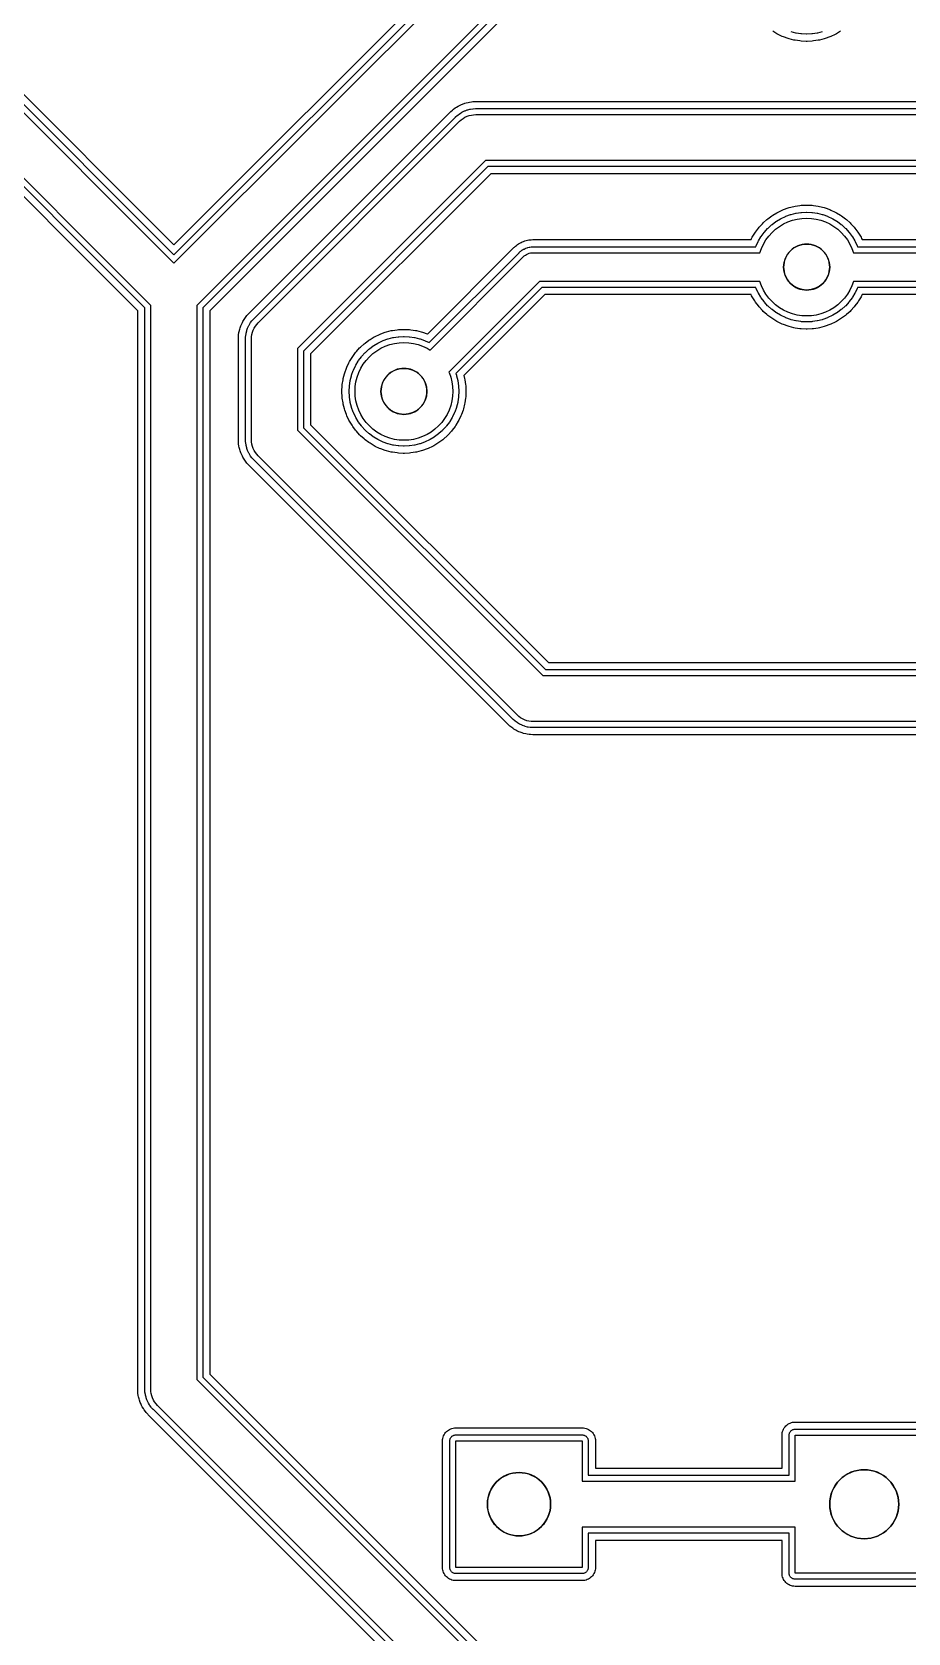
# Model space of a CAD drawing. Header units: millimetres. Extents: x -3 to 103, y -3 to 78.
# Drawn here: x 21.54 to 36.76, y 26.26 to 54.09 of the extents above; entities that cross this region are included whole.
import ezdxf

# ---------------------------------------------------------------- set-up
doc = ezdxf.new("R2010")
doc.units = ezdxf.units.MM
for name, color, linetype in [('COPPER', 1, 'Continuous'), ('DRILL_0p80mm', 5, 'Continuous'), ('DRILL_1p10mm', 5, 'Continuous'), ('DRILL_1p20mm', 5, 'Continuous'), ('ISO_PASS1', 2, 'Continuous'), ('ISO_PASS2', 6, 'Continuous')]:
    doc.layers.add(name, color=color, linetype=linetype)

msp = doc.modelspace()

# ---------------------------------------------------------------- linework, layer by layer
at = {"layer": 'COPPER'}
for points in [[(8.667, 54.087), (8.775, 53.967), (8.872, 53.837), (8.955, 53.698), (9.024, 53.551), (9.079, 53.4), (20.5, 53.4), (20.539, 53.398), (20.578, 53.392), (20.616, 53.383), (20.653, 53.37), (20.689, 53.353), (20.722, 53.333), (20.754, 53.309), (20.783, 53.283), (24, 50.066), (28.934, 55)], [(29.666, 54.6), (24.4, 49.334), (24.4, 30.666), (37.5, 17.566)], [(36.934, 17), (23.717, 30.217), (23.691, 30.246), (23.667, 30.278), (23.647, 30.311), (23.63, 30.347), (23.617, 30.384), (23.608, 30.422), (23.602, 30.461), (23.6, 30.5), (23.6, 49.334), (20.334, 52.6)], [(46.15, 42.1), (30.25, 42.1), (30.211, 42.102), (30.172, 42.108), (30.134, 42.117), (30.097, 42.13), (30.061, 42.147), (30.028, 42.167), (29.996, 42.191), (29.967, 42.217), (25.467, 46.717), (25.441, 46.746), (25.417, 46.778), (25.397, 46.811), (25.38, 46.847), (25.367, 46.884), (25.358, 46.922), (25.352, 46.961), (25.35, 47), (25.35, 48.75), (25.352, 48.789), (25.358, 48.828), (25.367, 48.866), (25.38, 48.903), (25.397, 48.939), (25.417, 48.972), (25.441, 49.004), (25.467, 49.033), (28.967, 52.533), (28.996, 52.559), (29.028, 52.583), (29.061, 52.603), (29.097, 52.62), (29.134, 52.633), (29.172, 52.642), (29.211, 52.648), (29.25, 52.65), (53.5, 52.65)], [(53.334, 51.85), (29.416, 51.85), (26.15, 48.584), (26.15, 47.166), (30.416, 42.9), (46.15, 42.9)], [(39.15, 49.75), (35.812, 49.75), (35.785, 49.675), (35.75, 49.599), (35.707, 49.528), (35.657, 49.461), (35.601, 49.399), (35.539, 49.343), (35.472, 49.293), (35.401, 49.25), (35.325, 49.215), (35.247, 49.187), (35.166, 49.166), (35.083, 49.154), (35, 49.15), (34.917, 49.154), (34.834, 49.166), (34.753, 49.187), (34.675, 49.215), (34.599, 49.25), (34.528, 49.293), (34.461, 49.343), (34.399, 49.399), (34.343, 49.461), (34.293, 49.528), (34.25, 49.599), (34.215, 49.675), (34.188, 49.75), (30.354, 49.75), (28.78, 48.176), (28.785, 48.165), (28.813, 48.087), (28.834, 48.006), (28.846, 47.923), (28.85, 47.84), (28.846, 47.757), (28.834, 47.674), (28.813, 47.593), (28.785, 47.515), (28.75, 47.439), (28.707, 47.368), (28.657, 47.301), (28.601, 47.239), (28.539, 47.183), (28.472, 47.133), (28.401, 47.09), (28.325, 47.055), (28.247, 47.027), (28.166, 47.006), (28.083, 46.994), (28, 46.99), (27.917, 46.994), (27.834, 47.006), (27.753, 47.027), (27.675, 47.055), (27.599, 47.09), (27.528, 47.133), (27.461, 47.183), (27.399, 47.239), (27.343, 47.301), (27.293, 47.368), (27.25, 47.439), (27.215, 47.515), (27.187, 47.593), (27.166, 47.674), (27.154, 47.757), (27.15, 47.84), (27.154, 47.923), (27.166, 48.006), (27.187, 48.087), (27.215, 48.165), (27.25, 48.241), (27.293, 48.312), (27.343, 48.379), (27.399, 48.441), (27.461, 48.497), (27.528, 48.547), (27.599, 48.59), (27.675, 48.625), (27.753, 48.653), (27.834, 48.674), (27.917, 48.686), (28, 48.69), (28.083, 48.686), (28.166, 48.674), (28.247, 48.653), (28.325, 48.625), (28.401, 48.59), (28.454, 48.558), (30.073, 50.177), (30.091, 50.193), (30.111, 50.208), (30.132, 50.22), (30.154, 50.231), (30.177, 50.239), (30.201, 50.245), (30.225, 50.249), (30.25, 50.25), (34.188, 50.25), (34.215, 50.325), (34.25, 50.401), (34.293, 50.472), (34.343, 50.539), (34.399, 50.601), (34.461, 50.657), (34.528, 50.707), (34.599, 50.75), (34.675, 50.785), (34.753, 50.813), (34.834, 50.834), (34.917, 50.846), (35, 50.85), (35.083, 50.846), (35.166, 50.834), (35.247, 50.813), (35.325, 50.785), (35.401, 50.75), (35.472, 50.707), (35.539, 50.657), (35.601, 50.601), (35.657, 50.539), (35.707, 50.472), (35.75, 50.401), (35.785, 50.325), (35.812, 50.25), (39.15, 50.25)], [(37.2, 27.3), (34.8, 27.3), (34.8, 28.1), (31.1, 28.1), (31.1, 27.4), (28.9, 27.4), (28.9, 29.6), (31.1, 29.6), (31.1, 28.9), (34.8, 28.9), (34.8, 29.7), (37.2, 29.7)]]:
    msp.add_lwpolyline(points, dxfattribs=at)
for points in [[(34.667, 50.222), (34.647, 50.189), (34.63, 50.153), (34.617, 50.116), (34.608, 50.078), (34.602, 50.039), (34.6, 50), (34.602, 49.961), (34.608, 49.922), (34.617, 49.884), (34.63, 49.847), (34.647, 49.811), (34.667, 49.778), (34.691, 49.746), (34.717, 49.717), (34.746, 49.691), (34.778, 49.667), (34.811, 49.647), (34.847, 49.63), (34.884, 49.617), (34.922, 49.608), (34.961, 49.602), (35, 49.6), (35.039, 49.602), (35.078, 49.608), (35.116, 49.617), (35.153, 49.63), (35.189, 49.647), (35.222, 49.667), (35.254, 49.691), (35.283, 49.717), (35.309, 49.746), (35.333, 49.778), (35.353, 49.811), (35.37, 49.847), (35.383, 49.884), (35.392, 49.922), (35.398, 49.961), (35.4, 50), (35.398, 50.039), (35.392, 50.078), (35.383, 50.116), (35.37, 50.153), (35.353, 50.189), (35.333, 50.222), (35.309, 50.254), (35.283, 50.283), (35.254, 50.309), (35.222, 50.333), (35.189, 50.353), (35.153, 50.37), (35.116, 50.383), (35.078, 50.392), (35.039, 50.398), (35, 50.4), (34.961, 50.398), (34.922, 50.392), (34.884, 50.383), (34.847, 50.37), (34.811, 50.353), (34.778, 50.333), (34.746, 50.309), (34.717, 50.283), (34.691, 50.254)], [(27.667, 48.062), (27.647, 48.029), (27.63, 47.993), (27.617, 47.956), (27.608, 47.918), (27.602, 47.879), (27.6, 47.84), (27.602, 47.801), (27.608, 47.762), (27.617, 47.724), (27.63, 47.687), (27.647, 47.651), (27.667, 47.618), (27.691, 47.586), (27.717, 47.557), (27.746, 47.531), (27.778, 47.507), (27.811, 47.487), (27.847, 47.47), (27.884, 47.457), (27.922, 47.448), (27.961, 47.442), (28, 47.44), (28.039, 47.442), (28.078, 47.448), (28.116, 47.457), (28.153, 47.47), (28.189, 47.487), (28.222, 47.507), (28.254, 47.531), (28.283, 47.557), (28.309, 47.586), (28.333, 47.618), (28.353, 47.651), (28.37, 47.687), (28.383, 47.724), (28.392, 47.762), (28.398, 47.801), (28.4, 47.84), (28.398, 47.879), (28.392, 47.918), (28.383, 47.956), (28.37, 47.993), (28.353, 48.029), (28.333, 48.062), (28.309, 48.094), (28.283, 48.123), (28.254, 48.149), (28.222, 48.173), (28.189, 48.193), (28.153, 48.21), (28.116, 48.223), (28.078, 48.232), (28.039, 48.238), (28, 48.24), (27.961, 48.238), (27.922, 48.232), (27.884, 48.223), (27.847, 48.21), (27.811, 48.193), (27.778, 48.173), (27.746, 48.149), (27.717, 48.123), (27.691, 48.094)], [(29.543, 28.806), (29.515, 28.759), (29.492, 28.71), (29.474, 28.66), (29.461, 28.607), (29.453, 28.554), (29.45, 28.5), (29.453, 28.446), (29.461, 28.393), (29.474, 28.34), (29.492, 28.29), (29.515, 28.241), (29.543, 28.194), (29.575, 28.151), (29.611, 28.111), (29.651, 28.075), (29.694, 28.043), (29.741, 28.015), (29.79, 27.992), (29.84, 27.974), (29.893, 27.961), (29.946, 27.953), (30, 27.95), (30.054, 27.953), (30.107, 27.961), (30.16, 27.974), (30.21, 27.992), (30.259, 28.015), (30.306, 28.043), (30.349, 28.075), (30.389, 28.111), (30.425, 28.151), (30.457, 28.194), (30.485, 28.241), (30.508, 28.29), (30.526, 28.34), (30.539, 28.393), (30.547, 28.446), (30.55, 28.5), (30.547, 28.554), (30.539, 28.607), (30.526, 28.66), (30.508, 28.71), (30.485, 28.759), (30.457, 28.806), (30.425, 28.849), (30.389, 28.889), (30.349, 28.925), (30.306, 28.957), (30.259, 28.985), (30.21, 29.008), (30.16, 29.026), (30.107, 29.039), (30.054, 29.047), (30, 29.05), (29.946, 29.047), (29.893, 29.039), (29.84, 29.026), (29.79, 29.008), (29.741, 28.985), (29.694, 28.957), (29.651, 28.925), (29.611, 28.889), (29.575, 28.849)], [(35.501, 28.833), (35.471, 28.783), (35.446, 28.73), (35.426, 28.674), (35.412, 28.617), (35.403, 28.559), (35.4, 28.5), (35.403, 28.441), (35.412, 28.383), (35.426, 28.326), (35.446, 28.27), (35.471, 28.217), (35.501, 28.167), (35.536, 28.119), (35.576, 28.076), (35.619, 28.036), (35.667, 28.001), (35.717, 27.971), (35.77, 27.946), (35.826, 27.926), (35.883, 27.912), (35.941, 27.903), (36, 27.9), (36.059, 27.903), (36.117, 27.912), (36.174, 27.926), (36.23, 27.946), (36.283, 27.971), (36.333, 28.001), (36.381, 28.036), (36.424, 28.076), (36.464, 28.119), (36.499, 28.167), (36.529, 28.217), (36.554, 28.27), (36.574, 28.326), (36.588, 28.383), (36.597, 28.441), (36.6, 28.5), (36.597, 28.559), (36.588, 28.617), (36.574, 28.674), (36.554, 28.73), (36.529, 28.783), (36.499, 28.833), (36.464, 28.881), (36.424, 28.924), (36.381, 28.964), (36.333, 28.999), (36.283, 29.029), (36.23, 29.054), (36.174, 29.074), (36.117, 29.088), (36.059, 29.097), (36, 29.1), (35.941, 29.097), (35.883, 29.088), (35.826, 29.074), (35.77, 29.054), (35.717, 29.029), (35.667, 28.999), (35.619, 28.964), (35.576, 28.924), (35.536, 28.881)]]:
    msp.add_lwpolyline(points, close=True, dxfattribs=at)
at = {"layer": 'DRILL_0p80mm'}
for centre in [(35, 50), (28, 47.84)]:
    msp.add_circle(centre, 0.4, dxfattribs=at)
at = {"layer": 'DRILL_1p10mm'}
msp.add_circle((30, 28.5), 0.55, dxfattribs=at)
at = {"layer": 'DRILL_1p20mm'}
msp.add_circle((36, 28.5), 0.6, dxfattribs=at)
at = {"layer": 'ISO_PASS1'}
for points in [[(20.856, 53.356), (24, 50.212), (28.788, 55)], [(29.709, 54.496), (24.504, 49.291), (24.504, 30.709), (37.5, 17.712)], [(35.272, 54.086), (35.191, 54.066), (35.181, 54.064), (35.099, 54.052), (35.088, 54.051), (35.005, 54.047), (34.995, 54.047), (34.912, 54.051), (34.901, 54.052), (34.819, 54.064), (34.809, 54.066), (34.728, 54.086)], [(46.046, 41.996), (30.25, 41.996), (30.245, 41.997), (30.206, 41.998), (30.196, 41.999), (30.157, 42.005), (30.147, 42.007), (30.109, 42.017), (30.099, 42.02), (30.062, 42.033), (30.053, 42.037), (30.017, 42.054), (30.008, 42.058), (29.975, 42.079), (29.966, 42.084), (29.935, 42.108), (29.927, 42.114), (29.898, 42.14), (29.894, 42.144), (25.394, 46.644), (25.39, 46.648), (25.364, 46.677), (25.358, 46.685), (25.334, 46.716), (25.329, 46.725), (25.308, 46.758), (25.304, 46.767), (25.287, 46.803), (25.283, 46.812), (25.27, 46.849), (25.267, 46.859), (25.257, 46.897), (25.255, 46.907), (25.249, 46.946), (25.248, 46.956), (25.247, 46.995), (25.246, 47), (25.246, 48.75), (25.247, 48.755), (25.248, 48.794), (25.249, 48.804), (25.255, 48.843), (25.257, 48.853), (25.267, 48.891), (25.27, 48.901), (25.283, 48.938), (25.287, 48.947), (25.304, 48.983), (25.308, 48.992), (25.329, 49.025), (25.334, 49.034), (25.358, 49.065), (25.364, 49.073), (25.39, 49.102), (25.394, 49.106), (28.894, 52.606), (28.898, 52.61), (28.927, 52.636), (28.935, 52.642), (28.966, 52.666), (28.975, 52.671), (29.008, 52.692), (29.017, 52.696), (29.053, 52.713), (29.062, 52.717), (29.099, 52.73), (29.109, 52.733), (29.147, 52.743), (29.157, 52.745), (29.196, 52.751), (29.206, 52.752), (29.245, 52.753), (29.25, 52.754), (53.5, 52.754)], [(36.788, 17), (23.644, 30.144), (23.64, 30.148), (23.614, 30.177), (23.608, 30.185), (23.584, 30.216), (23.579, 30.225), (23.558, 30.258), (23.554, 30.267), (23.537, 30.303), (23.533, 30.312), (23.52, 30.349), (23.517, 30.359), (23.507, 30.397), (23.505, 30.407), (23.499, 30.446), (23.498, 30.456), (23.497, 30.495), (23.496, 30.5), (23.496, 49.291), (20.291, 52.496)], [(53.291, 51.746), (29.459, 51.746), (26.254, 48.541), (26.254, 47.209), (30.459, 43.004), (46.046, 43.004)], [(39.046, 49.646), (35.885, 49.646), (35.883, 49.64), (35.879, 49.63), (35.843, 49.555), (35.838, 49.546), (35.796, 49.475), (35.79, 49.466), (35.74, 49.399), (35.734, 49.391), (35.678, 49.329), (35.671, 49.322), (35.609, 49.266), (35.601, 49.26), (35.534, 49.21), (35.525, 49.204), (35.454, 49.162), (35.445, 49.157), (35.37, 49.121), (35.36, 49.117), (35.282, 49.089), (35.272, 49.086), (35.191, 49.066), (35.181, 49.064), (35.099, 49.052), (35.088, 49.051), (35.005, 49.047), (34.995, 49.047), (34.912, 49.051), (34.901, 49.052), (34.819, 49.064), (34.809, 49.066), (34.728, 49.086), (34.718, 49.089), (34.64, 49.117), (34.63, 49.121), (34.555, 49.157), (34.546, 49.162), (34.475, 49.204), (34.466, 49.21), (34.399, 49.26), (34.391, 49.266), (34.329, 49.322), (34.322, 49.329), (34.266, 49.391), (34.26, 49.399), (34.21, 49.466), (34.204, 49.475), (34.162, 49.546), (34.157, 49.555), (34.121, 49.63), (34.117, 49.64), (34.115, 49.646), (30.396, 49.646), (28.901, 48.151), (28.911, 48.122), (28.914, 48.112), (28.934, 48.031), (28.936, 48.021), (28.948, 47.939), (28.949, 47.928), (28.953, 47.845), (28.953, 47.835), (28.949, 47.752), (28.948, 47.741), (28.936, 47.659), (28.934, 47.649), (28.914, 47.568), (28.911, 47.558), (28.883, 47.48), (28.879, 47.47), (28.843, 47.395), (28.838, 47.386), (28.796, 47.315), (28.79, 47.306), (28.74, 47.239), (28.734, 47.231), (28.678, 47.169), (28.671, 47.162), (28.609, 47.106), (28.601, 47.1), (28.534, 47.05), (28.525, 47.044), (28.454, 47.002), (28.445, 46.997), (28.37, 46.961), (28.36, 46.957), (28.282, 46.929), (28.272, 46.926), (28.191, 46.906), (28.181, 46.904), (28.099, 46.892), (28.088, 46.891), (28.005, 46.887), (27.995, 46.887), (27.912, 46.891), (27.901, 46.892), (27.819, 46.904), (27.809, 46.906), (27.728, 46.926), (27.718, 46.929), (27.64, 46.957), (27.63, 46.961), (27.555, 46.997), (27.546, 47.002), (27.475, 47.044), (27.466, 47.05), (27.399, 47.1), (27.391, 47.106), (27.329, 47.162), (27.322, 47.169), (27.266, 47.231), (27.26, 47.239), (27.21, 47.306), (27.204, 47.315), (27.162, 47.386), (27.157, 47.395), (27.121, 47.47), (27.117, 47.48), (27.089, 47.558), (27.086, 47.568), (27.066, 47.649), (27.064, 47.659), (27.052, 47.741), (27.051, 47.752), (27.047, 47.835), (27.047, 47.845), (27.051, 47.928), (27.052, 47.939), (27.064, 48.021), (27.066, 48.031), (27.086, 48.112), (27.089, 48.122), (27.117, 48.2), (27.121, 48.21), (27.157, 48.285), (27.162, 48.294), (27.204, 48.365), (27.21, 48.374), (27.26, 48.441), (27.266, 48.449), (27.322, 48.511), (27.329, 48.518), (27.391, 48.574), (27.399, 48.58), (27.466, 48.63), (27.475, 48.636), (27.546, 48.678), (27.555, 48.683), (27.63, 48.719), (27.64, 48.723), (27.718, 48.751), (27.728, 48.754), (27.809, 48.774), (27.819, 48.776), (27.901, 48.788), (27.912, 48.789), (27.995, 48.793), (28.005, 48.793), (28.088, 48.789), (28.099, 48.788), (28.181, 48.776), (28.191, 48.774), (28.272, 48.754), (28.282, 48.751), (28.36, 48.723), (28.37, 48.719), (28.437, 48.687), (30, 50.25), (30.004, 50.254), (30.022, 50.27), (30.03, 50.276), (30.049, 50.291), (30.058, 50.297), (30.079, 50.309), (30.088, 50.314), (30.11, 50.325), (30.119, 50.329), (30.143, 50.337), (30.152, 50.34), (30.176, 50.346), (30.186, 50.348), (30.21, 50.351), (30.22, 50.352), (30.245, 50.353), (30.25, 50.354), (34.115, 50.354), (34.117, 50.36), (34.121, 50.37), (34.157, 50.445), (34.162, 50.454), (34.204, 50.525), (34.21, 50.534), (34.26, 50.601), (34.266, 50.609), (34.322, 50.671), (34.329, 50.678), (34.391, 50.734), (34.399, 50.74), (34.466, 50.79), (34.475, 50.796), (34.546, 50.838), (34.555, 50.843), (34.63, 50.879), (34.64, 50.883), (34.718, 50.911), (34.728, 50.914), (34.809, 50.934), (34.819, 50.936), (34.901, 50.948), (34.912, 50.949), (34.995, 50.953), (35.005, 50.953), (35.088, 50.949), (35.099, 50.948), (35.181, 50.936), (35.191, 50.934), (35.272, 50.914), (35.282, 50.911), (35.36, 50.883), (35.37, 50.879), (35.445, 50.843), (35.454, 50.838), (35.525, 50.796), (35.534, 50.79), (35.601, 50.74), (35.609, 50.734), (35.671, 50.678), (35.678, 50.671), (35.734, 50.609), (35.74, 50.601), (35.79, 50.534), (35.796, 50.525), (35.838, 50.454), (35.843, 50.445), (35.879, 50.37), (35.883, 50.36), (35.885, 50.354), (39.046, 50.354)], [(37.2, 27.196), (34.8, 27.196), (34.79, 27.197), (34.78, 27.198), (34.77, 27.201), (34.76, 27.204), (34.751, 27.209), (34.742, 27.214), (34.734, 27.22), (34.727, 27.227), (34.72, 27.234), (34.714, 27.242), (34.709, 27.251), (34.704, 27.26), (34.701, 27.27), (34.698, 27.28), (34.697, 27.29), (34.696, 27.3), (34.696, 27.996), (31.204, 27.996), (31.204, 27.4), (31.203, 27.39), (31.202, 27.38), (31.199, 27.37), (31.196, 27.36), (31.191, 27.351), (31.186, 27.342), (31.18, 27.334), (31.173, 27.327), (31.166, 27.32), (31.158, 27.314), (31.149, 27.309), (31.14, 27.304), (31.13, 27.301), (31.12, 27.298), (31.11, 27.297), (31.1, 27.296), (28.9, 27.296), (28.89, 27.297), (28.88, 27.298), (28.87, 27.301), (28.86, 27.304), (28.851, 27.309), (28.842, 27.314), (28.834, 27.32), (28.827, 27.327), (28.82, 27.334), (28.814, 27.342), (28.809, 27.351), (28.804, 27.36), (28.801, 27.37), (28.798, 27.38), (28.797, 27.39), (28.796, 27.4), (28.796, 29.6), (28.797, 29.61), (28.798, 29.62), (28.801, 29.63), (28.804, 29.64), (28.809, 29.649), (28.814, 29.658), (28.82, 29.666), (28.827, 29.673), (28.834, 29.68), (28.842, 29.686), (28.851, 29.691), (28.86, 29.696), (28.87, 29.699), (28.88, 29.702), (28.89, 29.703), (28.9, 29.704), (31.1, 29.704), (31.11, 29.703), (31.12, 29.702), (31.13, 29.699), (31.14, 29.696), (31.149, 29.691), (31.158, 29.686), (31.166, 29.68), (31.173, 29.673), (31.18, 29.666), (31.186, 29.658), (31.191, 29.649), (31.196, 29.64), (31.199, 29.63), (31.202, 29.62), (31.203, 29.61), (31.204, 29.6), (31.204, 29.004), (34.696, 29.004), (34.696, 29.7), (34.697, 29.71), (34.698, 29.72), (34.701, 29.73), (34.704, 29.74), (34.709, 29.749), (34.714, 29.758), (34.72, 29.766), (34.727, 29.773), (34.734, 29.78), (34.742, 29.786), (34.751, 29.791), (34.76, 29.796), (34.77, 29.799), (34.78, 29.802), (34.79, 29.803), (34.8, 29.804), (37.2, 29.804)]]:
    msp.add_lwpolyline(points, dxfattribs=at)
at = {"layer": 'ISO_PASS2'}
for points in [[(20.944, 53.444), (24, 50.388), (28.612, 55)], [(29.76, 54.372), (24.628, 49.24), (24.628, 30.76), (37.5, 17.888)], [(35.589, 54.098), (35.518, 54.055), (35.498, 54.044), (35.423, 54.009), (35.402, 54), (35.324, 53.972), (35.302, 53.966), (35.221, 53.945), (35.199, 53.941), (35.117, 53.929), (35.094, 53.926), (35.011, 53.922), (34.989, 53.922), (34.906, 53.926), (34.883, 53.929), (34.801, 53.941), (34.779, 53.945), (34.698, 53.966), (34.676, 53.972), (34.598, 54), (34.577, 54.009), (34.502, 54.044), (34.482, 54.055), (34.411, 54.098)], [(45.922, 41.872), (30.25, 41.872), (30.239, 41.872), (30.2, 41.874), (30.177, 41.876), (30.139, 41.882), (30.117, 41.887), (30.079, 41.896), (30.057, 41.903), (30.02, 41.916), (29.999, 41.924), (29.964, 41.941), (29.944, 41.952), (29.911, 41.972), (29.892, 41.984), (29.86, 42.008), (29.843, 42.022), (29.814, 42.048), (29.806, 42.056), (25.306, 46.556), (25.298, 46.564), (25.272, 46.593), (25.258, 46.61), (25.234, 46.642), (25.222, 46.661), (25.202, 46.694), (25.191, 46.714), (25.174, 46.749), (25.166, 46.77), (25.153, 46.807), (25.146, 46.829), (25.137, 46.867), (25.132, 46.889), (25.126, 46.927), (25.124, 46.95), (25.122, 46.989), (25.122, 47), (25.122, 48.75), (25.122, 48.761), (25.124, 48.8), (25.126, 48.823), (25.132, 48.861), (25.137, 48.883), (25.146, 48.921), (25.153, 48.943), (25.166, 48.98), (25.174, 49.001), (25.191, 49.036), (25.202, 49.056), (25.222, 49.089), (25.234, 49.108), (25.258, 49.14), (25.272, 49.157), (25.298, 49.186), (25.306, 49.194), (28.806, 52.694), (28.814, 52.702), (28.843, 52.728), (28.86, 52.742), (28.892, 52.766), (28.911, 52.778), (28.944, 52.798), (28.964, 52.809), (28.999, 52.826), (29.02, 52.834), (29.057, 52.847), (29.079, 52.854), (29.117, 52.863), (29.139, 52.868), (29.177, 52.874), (29.2, 52.876), (29.239, 52.878), (29.25, 52.878), (53.5, 52.878)], [(36.462, 17.15), (23.556, 30.056), (23.548, 30.064), (23.522, 30.093), (23.508, 30.11), (23.484, 30.142), (23.472, 30.161), (23.452, 30.194), (23.441, 30.214), (23.424, 30.249), (23.416, 30.27), (23.403, 30.307), (23.396, 30.329), (23.387, 30.367), (23.382, 30.389), (23.376, 30.427), (23.374, 30.45), (23.372, 30.489), (23.372, 30.5), (23.372, 49.24), (20.24, 52.372)], [(53.24, 51.622), (29.51, 51.622), (26.378, 48.49), (26.378, 47.26), (30.51, 43.128), (45.922, 43.128)], [(38.922, 49.522), (35.965, 49.522), (35.956, 49.502), (35.945, 49.482), (35.902, 49.411), (35.89, 49.392), (35.84, 49.325), (35.826, 49.308), (35.77, 49.246), (35.754, 49.23), (35.692, 49.174), (35.675, 49.16), (35.608, 49.11), (35.589, 49.098), (35.518, 49.055), (35.498, 49.044), (35.423, 49.009), (35.402, 49), (35.324, 48.972), (35.302, 48.966), (35.221, 48.945), (35.199, 48.941), (35.117, 48.929), (35.094, 48.926), (35.011, 48.922), (34.989, 48.922), (34.906, 48.926), (34.883, 48.929), (34.801, 48.941), (34.779, 48.945), (34.698, 48.966), (34.676, 48.972), (34.598, 49), (34.577, 49.009), (34.502, 49.044), (34.482, 49.055), (34.411, 49.098), (34.392, 49.11), (34.325, 49.16), (34.308, 49.174), (34.246, 49.23), (34.23, 49.246), (34.174, 49.308), (34.16, 49.325), (34.11, 49.392), (34.098, 49.411), (34.055, 49.482), (34.044, 49.502), (34.035, 49.522), (30.448, 49.522), (29.041, 48.115), (29.055, 48.061), (29.059, 48.039), (29.071, 47.957), (29.074, 47.934), (29.078, 47.851), (29.078, 47.829), (29.074, 47.746), (29.071, 47.723), (29.059, 47.641), (29.055, 47.619), (29.034, 47.538), (29.028, 47.516), (29, 47.438), (28.991, 47.417), (28.956, 47.342), (28.945, 47.322), (28.902, 47.251), (28.89, 47.232), (28.84, 47.165), (28.826, 47.148), (28.77, 47.086), (28.754, 47.07), (28.692, 47.014), (28.675, 47), (28.608, 46.95), (28.589, 46.938), (28.518, 46.895), (28.498, 46.884), (28.423, 46.849), (28.402, 46.84), (28.324, 46.812), (28.302, 46.806), (28.221, 46.785), (28.199, 46.781), (28.117, 46.769), (28.094, 46.766), (28.011, 46.762), (27.989, 46.762), (27.906, 46.766), (27.883, 46.769), (27.801, 46.781), (27.779, 46.785), (27.698, 46.806), (27.676, 46.812), (27.598, 46.84), (27.577, 46.849), (27.502, 46.884), (27.482, 46.895), (27.411, 46.938), (27.392, 46.95), (27.325, 47), (27.308, 47.014), (27.246, 47.07), (27.23, 47.086), (27.174, 47.148), (27.16, 47.165), (27.11, 47.232), (27.098, 47.251), (27.055, 47.322), (27.044, 47.342), (27.009, 47.417), (27, 47.438), (26.972, 47.516), (26.966, 47.538), (26.945, 47.619), (26.941, 47.641), (26.929, 47.723), (26.926, 47.746), (26.922, 47.829), (26.922, 47.851), (26.926, 47.934), (26.929, 47.957), (26.941, 48.039), (26.945, 48.061), (26.966, 48.142), (26.972, 48.164), (27, 48.242), (27.009, 48.263), (27.044, 48.338), (27.055, 48.358), (27.098, 48.429), (27.11, 48.448), (27.16, 48.515), (27.174, 48.532), (27.23, 48.594), (27.246, 48.61), (27.308, 48.666), (27.325, 48.68), (27.392, 48.73), (27.411, 48.742), (27.482, 48.785), (27.502, 48.796), (27.577, 48.831), (27.598, 48.84), (27.676, 48.868), (27.698, 48.874), (27.779, 48.895), (27.801, 48.899), (27.883, 48.911), (27.906, 48.914), (27.989, 48.918), (28.011, 48.918), (28.094, 48.914), (28.117, 48.911), (28.199, 48.899), (28.221, 48.895), (28.302, 48.874), (28.324, 48.868), (28.402, 48.84), (28.411, 48.836), (29.912, 50.338), (29.92, 50.346), (29.938, 50.362), (29.956, 50.376), (29.975, 50.391), (29.994, 50.403), (30.015, 50.416), (30.035, 50.426), (30.057, 50.437), (30.078, 50.446), (30.101, 50.454), (30.122, 50.46), (30.146, 50.466), (30.168, 50.471), (30.192, 50.474), (30.214, 50.476), (30.239, 50.478), (30.25, 50.478), (34.035, 50.478), (34.044, 50.498), (34.055, 50.518), (34.098, 50.589), (34.11, 50.608), (34.16, 50.675), (34.174, 50.692), (34.23, 50.754), (34.246, 50.77), (34.308, 50.826), (34.325, 50.84), (34.392, 50.89), (34.411, 50.902), (34.482, 50.945), (34.502, 50.956), (34.577, 50.991), (34.598, 51), (34.676, 51.028), (34.698, 51.034), (34.779, 51.055), (34.801, 51.059), (34.883, 51.071), (34.906, 51.074), (34.989, 51.078), (35.011, 51.078), (35.094, 51.074), (35.117, 51.071), (35.199, 51.059), (35.221, 51.055), (35.302, 51.034), (35.324, 51.028), (35.402, 51), (35.423, 50.991), (35.498, 50.956), (35.518, 50.945), (35.589, 50.902), (35.608, 50.89), (35.675, 50.84), (35.692, 50.826), (35.754, 50.77), (35.77, 50.754), (35.826, 50.692), (35.84, 50.675), (35.89, 50.608), (35.902, 50.589), (35.945, 50.518), (35.956, 50.498), (35.965, 50.478), (38.922, 50.478)], [(37.2, 27.072), (34.8, 27.072), (34.778, 27.073), (34.756, 27.076), (34.734, 27.082), (34.713, 27.089), (34.693, 27.099), (34.673, 27.111), (34.655, 27.124), (34.639, 27.139), (34.624, 27.155), (34.611, 27.173), (34.599, 27.193), (34.589, 27.213), (34.582, 27.234), (34.576, 27.256), (34.573, 27.278), (34.572, 27.3), (34.572, 27.872), (31.328, 27.872), (31.328, 27.4), (31.327, 27.378), (31.324, 27.356), (31.318, 27.334), (31.311, 27.313), (31.301, 27.293), (31.289, 27.273), (31.276, 27.255), (31.261, 27.239), (31.245, 27.224), (31.227, 27.211), (31.207, 27.199), (31.187, 27.189), (31.166, 27.182), (31.144, 27.176), (31.122, 27.173), (31.1, 27.172), (28.9, 27.172), (28.878, 27.173), (28.856, 27.176), (28.834, 27.182), (28.813, 27.189), (28.793, 27.199), (28.773, 27.211), (28.755, 27.224), (28.739, 27.239), (28.724, 27.255), (28.711, 27.273), (28.699, 27.293), (28.689, 27.313), (28.682, 27.334), (28.676, 27.356), (28.673, 27.378), (28.672, 27.4), (28.672, 29.6), (28.673, 29.622), (28.676, 29.644), (28.682, 29.666), (28.689, 29.687), (28.699, 29.707), (28.711, 29.727), (28.724, 29.745), (28.739, 29.761), (28.755, 29.776), (28.773, 29.789), (28.793, 29.801), (28.813, 29.811), (28.834, 29.818), (28.856, 29.824), (28.878, 29.827), (28.9, 29.828), (31.1, 29.828), (31.122, 29.827), (31.144, 29.824), (31.166, 29.818), (31.187, 29.811), (31.207, 29.801), (31.227, 29.789), (31.245, 29.776), (31.261, 29.761), (31.276, 29.745), (31.289, 29.727), (31.301, 29.707), (31.311, 29.687), (31.318, 29.666), (31.324, 29.644), (31.327, 29.622), (31.328, 29.6), (31.328, 29.128), (34.572, 29.128), (34.572, 29.7), (34.573, 29.722), (34.576, 29.744), (34.582, 29.766), (34.589, 29.787), (34.599, 29.807), (34.611, 29.827), (34.624, 29.845), (34.639, 29.861), (34.655, 29.876), (34.673, 29.889), (34.693, 29.901), (34.713, 29.911), (34.734, 29.918), (34.756, 29.924), (34.778, 29.927), (34.8, 29.928), (37.2, 29.928)]]:
    msp.add_lwpolyline(points, dxfattribs=at)

doc.saveas('drawing.dxf')
